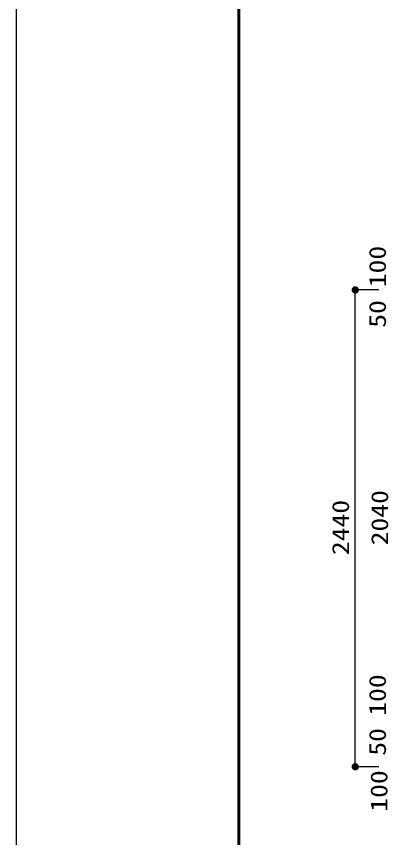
# Model space of a CAD drawing. Units: millimetres, scale not verified. Extents: x -21929 to 8910, y -6308 to 6308.
# Drawn here: x -8910 to -7002, y -4154 to 49 of the extents above; entities that cross this region are included whole.
import ezdxf
from ezdxf.enums import TextEntityAlignment as Align

# ---------------------------------------------------------------- set-up
doc = ezdxf.new("R2010")
doc.units = ezdxf.units.MM
doc.header["$LTSCALE"] = 30
for name, color, linetype, lineweight in [('1-6_00クル-フ-6寸法', 132, 'Continuous', 25), ('1-9_図面枠', 7, 'Continuous', 25), ('1-A_Axis_waku', 7, 'Continuous', 25)]:
    doc.layers.add(name, color=color, linetype=linetype, lineweight=lineweight)
doc.styles.add('ＭＳ ゴシック', font='')
doc.styles.get('ＭＳ ゴシック').set_extended_font_data('MS Gothic')

msp = doc.modelspace()

# ---------------------------------------------------------------- linework, layer by layer
at = {"layer": '1-6_00クル-フ-6寸法', "color": 4}
for p, q in [((-7057.17, -1351.09), (-7177.17, -1351.09)), ((-7177.17, -3791.09), (-7177.17, -1351.09)), ((-7057.17, -3791.09), (-7177.17, -3791.09))]:
    msp.add_line(p, q, dxfattribs=at)
at = {"layer": '1-6_00クル-フ-6寸法'}
for points in [[(-7177.17, -1351.09), (-7195, -1345.29), (-7194.13, -1343.11)], [(-7177.17, -1351.09), (-7194.13, -1343.11), (-7193, -1341.04)], [(-7177.17, -1351.09), (-7193, -1341.04), (-7191.62, -1339.14)], [(-7177.17, -1351.09), (-7191.62, -1339.14), (-7190, -1337.42)], [(-7177.17, -1351.09), (-7190, -1337.42), (-7188.19, -1335.92)], [(-7177.17, -1351.09), (-7188.19, -1335.92), (-7186.2, -1334.66)], [(-7177.17, -1351.09), (-7186.2, -1334.66), (-7184.07, -1333.66)], [(-7177.17, -1351.09), (-7184.07, -1333.66), (-7181.83, -1332.93)], [(-7177.17, -1351.09), (-7181.83, -1332.93), (-7179.52, -1332.49)], [(-7177.17, -1351.09), (-7179.52, -1332.49), (-7177.17, -1332.34)], [(-7177.17, -1351.09), (-7177.17, -1332.34), (-7174.82, -1332.49)], [(-7177.17, -1351.09), (-7174.82, -1332.49), (-7172.5, -1332.93)], [(-7177.17, -1351.09), (-7172.5, -1332.93), (-7170.27, -1333.66)], [(-7177.17, -1351.09), (-7170.27, -1333.66), (-7168.14, -1334.66)], [(-7177.17, -1351.09), (-7168.14, -1334.66), (-7166.15, -1335.92)], [(-7177.17, -1351.09), (-7166.15, -1335.92), (-7164.33, -1337.42)], [(-7177.17, -1351.09), (-7164.33, -1337.42), (-7162.72, -1339.14)], [(-7177.17, -1351.09), (-7162.72, -1339.14), (-7161.34, -1341.04)], [(-7177.17, -1351.09), (-7161.34, -1341.04), (-7160.2, -1343.11)], [(-7177.17, -1351.09), (-7160.2, -1343.11), (-7159.34, -1345.29)], [(-7177.17, -1351.09), (-7195.88, -1349.91), (-7195.59, -1347.58)], [(-7177.17, -1351.09), (-7195.88, -1352.27), (-7195.88, -1349.91)], [(-7177.17, -1351.09), (-7195.59, -1354.6), (-7195.88, -1352.27)], [(-7177.17, -1351.09), (-7195.59, -1347.58), (-7195, -1345.29)], [(-7177.17, -1351.09), (-7195, -1356.88), (-7195.59, -1354.6)], [(-7177.17, -1351.09), (-7194.13, -1359.07), (-7195, -1356.88)], [(-7177.17, -1351.09), (-7193, -1361.14), (-7194.13, -1359.07)], [(-7177.17, -1351.09), (-7191.62, -1363.04), (-7193, -1361.14)], [(-7177.17, -1351.09), (-7190, -1364.76), (-7191.62, -1363.04)], [(-7177.17, -1351.09), (-7188.19, -1366.26), (-7190, -1364.76)], [(-7177.17, -1351.09), (-7186.2, -1367.52), (-7188.19, -1366.26)], [(-7177.17, -1351.09), (-7184.07, -1368.52), (-7186.2, -1367.52)], [(-7177.17, -1351.09), (-7181.83, -1369.25), (-7184.07, -1368.52)], [(-7177.17, -1351.09), (-7179.52, -1369.69), (-7181.83, -1369.25)], [(-7177.17, -1351.09), (-7177.17, -1369.84), (-7179.52, -1369.69)], [(-7177.17, -1351.09), (-7159.34, -1345.29), (-7158.75, -1347.58)], [(-7177.17, -1351.09), (-7158.75, -1347.58), (-7158.45, -1349.91)], [(-7177.17, -1351.09), (-7158.45, -1349.91), (-7158.45, -1352.27)], [(-7177.17, -1351.09), (-7174.82, -1369.69), (-7177.17, -1369.84)], [(-7177.17, -1351.09), (-7172.5, -1369.25), (-7174.82, -1369.69)], [(-7177.17, -1351.09), (-7170.27, -1368.52), (-7172.5, -1369.25)], [(-7177.17, -1351.09), (-7168.14, -1367.52), (-7170.27, -1368.52)], [(-7177.17, -1351.09), (-7166.15, -1366.26), (-7168.14, -1367.52)], [(-7177.17, -1351.09), (-7164.33, -1364.76), (-7166.15, -1366.26)], [(-7177.17, -1351.09), (-7162.72, -1363.04), (-7164.33, -1364.76)], [(-7177.17, -1351.09), (-7161.34, -1361.14), (-7162.72, -1363.04)], [(-7177.17, -1351.09), (-7160.2, -1359.07), (-7161.34, -1361.14)], [(-7177.17, -1351.09), (-7159.34, -1356.88), (-7160.2, -1359.07)], [(-7177.17, -1351.09), (-7158.75, -1354.6), (-7159.34, -1356.88)], [(-7177.17, -1351.09), (-7158.45, -1352.27), (-7158.75, -1354.6)], [(-7177.17, -3791.09), (-7194.13, -3783.11), (-7193, -3781.04)], [(-7177.17, -3791.09), (-7193, -3781.04), (-7191.62, -3779.14)], [(-7177.17, -3791.09), (-7191.62, -3779.14), (-7190, -3777.42)], [(-7177.17, -3791.09), (-7190, -3777.42), (-7188.19, -3775.92)], [(-7177.17, -3791.09), (-7188.19, -3775.92), (-7186.2, -3774.66)], [(-7177.17, -3791.09), (-7186.2, -3774.66), (-7184.07, -3773.66)], [(-7177.17, -3791.09), (-7184.07, -3773.66), (-7181.83, -3772.93)], [(-7177.17, -3791.09), (-7181.83, -3772.93), (-7179.52, -3772.49)], [(-7177.17, -3791.09), (-7179.52, -3772.49), (-7177.17, -3772.34)], [(-7177.17, -3791.09), (-7177.17, -3772.34), (-7174.82, -3772.49)], [(-7177.17, -3791.09), (-7174.82, -3772.49), (-7172.5, -3772.93)], [(-7177.17, -3791.09), (-7172.5, -3772.93), (-7170.27, -3773.66)], [(-7177.17, -3791.09), (-7170.27, -3773.66), (-7168.14, -3774.66)], [(-7177.17, -3791.09), (-7168.14, -3774.66), (-7166.15, -3775.92)], [(-7177.17, -3791.09), (-7166.15, -3775.92), (-7164.33, -3777.42)], [(-7177.17, -3791.09), (-7164.33, -3777.42), (-7162.72, -3779.14)], [(-7177.17, -3791.09), (-7162.72, -3779.14), (-7161.34, -3781.04)], [(-7177.17, -3791.09), (-7161.34, -3781.04), (-7160.2, -3783.11)], [(-7177.17, -3791.09), (-7195.88, -3789.91), (-7195.59, -3787.58)], [(-7177.17, -3791.09), (-7195.88, -3792.27), (-7195.88, -3789.91)], [(-7177.17, -3791.09), (-7195.59, -3794.6), (-7195.88, -3792.27)], [(-7177.17, -3791.09), (-7195.59, -3787.58), (-7195, -3785.29)], [(-7177.17, -3791.09), (-7195, -3796.88), (-7195.59, -3794.6)], [(-7177.17, -3791.09), (-7195, -3785.29), (-7194.13, -3783.11)], [(-7177.17, -3791.09), (-7194.13, -3799.07), (-7195, -3796.88)], [(-7177.17, -3791.09), (-7193, -3801.14), (-7194.13, -3799.07)], [(-7177.17, -3791.09), (-7191.62, -3803.04), (-7193, -3801.14)], [(-7177.17, -3791.09), (-7190, -3804.76), (-7191.62, -3803.04)], [(-7177.17, -3791.09), (-7188.19, -3806.26), (-7190, -3804.76)], [(-7177.17, -3791.09), (-7186.2, -3807.52), (-7188.19, -3806.26)], [(-7177.17, -3791.09), (-7184.07, -3808.52), (-7186.2, -3807.52)], [(-7177.17, -3791.09), (-7181.83, -3809.25), (-7184.07, -3808.52)], [(-7177.17, -3791.09), (-7179.52, -3809.69), (-7181.83, -3809.25)], [(-7177.17, -3791.09), (-7177.17, -3809.84), (-7179.52, -3809.69)], [(-7177.17, -3791.09), (-7160.2, -3783.11), (-7159.34, -3785.29)], [(-7177.17, -3791.09), (-7159.34, -3785.29), (-7158.75, -3787.58)], [(-7177.17, -3791.09), (-7158.75, -3787.58), (-7158.45, -3789.91)], [(-7177.17, -3791.09), (-7158.45, -3789.91), (-7158.45, -3792.27)], [(-7177.17, -3791.09), (-7174.82, -3809.69), (-7177.17, -3809.84)], [(-7177.17, -3791.09), (-7172.5, -3809.25), (-7174.82, -3809.69)], [(-7177.17, -3791.09), (-7170.27, -3808.52), (-7172.5, -3809.25)], [(-7177.17, -3791.09), (-7168.14, -3807.52), (-7170.27, -3808.52)], [(-7177.17, -3791.09), (-7166.15, -3806.26), (-7168.14, -3807.52)], [(-7177.17, -3791.09), (-7164.33, -3804.76), (-7166.15, -3806.26)], [(-7177.17, -3791.09), (-7162.72, -3803.04), (-7164.33, -3804.76)], [(-7177.17, -3791.09), (-7161.34, -3801.14), (-7162.72, -3803.04)], [(-7177.17, -3791.09), (-7160.2, -3799.07), (-7161.34, -3801.14)], [(-7177.17, -3791.09), (-7159.34, -3796.88), (-7160.2, -3799.07)], [(-7177.17, -3791.09), (-7158.75, -3794.6), (-7159.34, -3796.88)], [(-7177.17, -3791.09), (-7158.45, -3792.27), (-7158.75, -3794.6)]]:
    msp.add_solid(points, dxfattribs=at)
at = {"layer": '1-9_図面枠'}
msp.add_lwpolyline([(-8910, -6307.5), (-8910, 6307.5), (8910, 6307.5), (8910, -6307.5)], close=True, dxfattribs=at)
at = {"layer": '1-A_Axis_waku'}
for p, q in [((-7778.4, 5769.9), (-7778.4, -5814.9)), ((-7777.8, 5769.3), (-7777.8, -5814.3)), ((-7777.2, 5768.7), (-7777.2, -5813.7)), ((-7776.6, 5768.1), (-7776.6, -5813.1)), ((-7776, 5767.5), (-7776, -5812.5)), ((-7775.4, 5766.9), (-7775.4, -5811.9)), ((-7774.8, 5766.3), (-7774.8, -5811.3)), ((-7774.2, 5765.7), (-7774.2, -5810.7)), ((-7773.6, 5765.1), (-7773.6, -5810.1)), ((-7773, 5764.5), (-7773, -5809.5)), ((-7772.4, 5763.9), (-7772.4, -5808.9)), ((-7771.8, 5763.3), (-7771.8, -5808.3)), ((-7771.2, 5762.7), (-7771.2, -5807.7)), ((-7770.6, 5762.1), (-7770.6, -5807.1)), ((-7770, 5761.5), (-7770, -5806.5))]:
    msp.add_line(p, q, dxfattribs=at)

# ---------------------------------------------------------------- texts
at = {"layer": '1-6_00クル-フ-6寸法', "color": 3, "style": 'ＭＳ ゴシック', "width": 1.2}
for s, p in [('100', (-6994.26, -1337.37)), ('50', (-6994.26, -1544.66)), ('2040', (-6983.01, -2658.23)), ('2440', (-7183.01, -2708.23)), ('100', (-6994.26, -3530.14)), ('50', (-6994.26, -3734.66)), ('100', (-6986.67, -4021.3))]:
    msp.add_text(s, height=86.66, rotation=90, dxfattribs=at).set_placement(p, align=Align.BOTTOM_LEFT)

doc.saveas('drawing.dxf')
